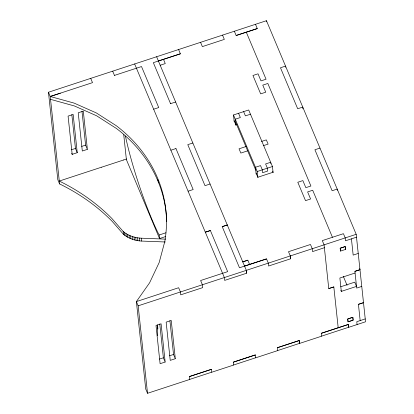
<?xml version="1.0" encoding="UTF-8"?>
<svg xmlns="http://www.w3.org/2000/svg" width="414" height="414" viewBox="0 0 414 414"><rect width="100%" height="100%" fill="white"/><g stroke="black" fill="none" stroke-linecap="round" stroke-linejoin="round"><path stroke-width="0.62" d="M247.836 260.183L242.775 261.865L247.836 260.183L249.626 264.442M48.459 92.239L50.239 96.483L59.59 183.956L57.805 179.712L48.459 92.239L266.471 20.7L356.195 234.314L365.541 321.787L348.645 327.334L348.34 324.504L321.29 333.332M189.747 379.39L211.72 372.181L211.414 369.314L189.441 376.523L189.767 379.441L147.519 393.3L145.733 389.062L136.387 301.589L149.594 282.809L159.152 262.585L164.824 241.44A158.35 133.701 -6.1 0 0 116.199 125.67L96.291 112.913L74.111 103.102L50.239 96.483L92.503 82.645L90.713 78.381M114.466 75.415L141.505 66.545L158.733 107.562L153.656 109.203M255.485 24.302L257.28 28.571L236.161 35.521L234.36 31.231M160.187 65.241L165.258 63.58L163.468 59.316M170.552 103.66L175.634 102.02M71.513 149.739L75.457 148.445L71.85 114.668M81.656 146.411L85.6 145.117L81.988 111.34M72.171 154.35L77.237 152.683L73.154 114.445L68.082 116.106L72.171 154.35L71.725 153.289M87.38 149.361L82.308 151.022L78.22 112.784L83.292 111.118L87.38 149.361L85.6 145.117M234.226 121.851L233.491 114.968L248.7 109.974L272.448 166.521L273.105 172.664M250.48 114.217L245.409 115.879L243.629 111.64M101.523 167.194L59.269 181.058A205.841 173.797 -6.1 0 1 111.915 218.53L123.196 231.488C128.237 235.654 134.716 237.864 141.21 238.19L165.6 239.137M123.491 159.99L126.544 158.986M101.533 167.225L123.507 160.021M237.01 124.573L235.882 124.94L234.101 120.702M170.873 150.194L175.95 148.554M192.852 143.011L187.775 144.652L205.002 185.669L210.069 184.007M246.325 146.447L239.038 148.812L240.829 153.076L247.5 150.887M261.477 141.453L266.337 139.88L268.117 144.124L263.257 145.692M188.091 191.19L193.167 189.55L175.94 148.533M319.975 148.088L314.904 149.749L332.121 190.745L337.193 189.079L337.317 190.228M257.896 177.653L257.239 171.51L272.448 166.521M165.678 236.534L159.535 238.547L159.152 234.997L165.916 232.777M205.308 232.187L210.379 230.52L227.653 271.651L200.614 280.521L202.394 284.76L202.7 287.632L180.727 294.835L180.421 291.968L178.641 287.73L136.387 301.589L138.167 305.827L147.519 393.3M324.39 247.717L312.554 251.598L312.249 248.726L310.469 244.488L288.496 251.696L290.276 255.935L290.581 258.802L268.614 266.011L268.308 263.144L266.528 258.9L239.483 267.77L222.209 226.639L227.281 224.978M205.318 232.207L210.39 230.541M222.22 226.665L227.286 224.999M138.167 305.827L356.195 234.314M356.501 237.181L345.514 240.788L345.209 237.921L343.429 233.677L322.299 240.606L324.079 244.85L328.757 288.584L333.829 286.923M345.566 249.43L340.494 251.081L340.184 248.214L345.25 246.553L345.566 249.43L345.25 246.553L340.189 248.219L340.499 251.091M358.234 253.435L353.168 255.096L351.429 238.847M361.764 286.416L356.692 288.077L354.901 271.351L359.973 269.69L359.528 268.624M354.901 271.351L359.973 269.685M355.083 273.023L339.873 278.011L341.302 291.394L356.511 286.405L354.731 282.167L340.738 286.752M328.757 288.584L333.824 286.923L338.202 327.831M159.442 359.083L163.385 357.789L159.778 324.012M169.585 355.755L173.528 354.462L169.916 320.684M165.165 362.033L160.099 363.694L156.011 325.456L161.082 323.795L165.165 362.033L163.385 357.789M175.308 358.705L170.237 360.366L166.149 322.128L171.22 320.467L175.308 358.705L173.528 354.462M358.426 304.331L363.497 302.67L358.426 304.331L360.164 320.586M189.462 376.574L211.435 369.366M233.408 362.162L255.376 354.953M277.349 347.744L299.322 340.541L299.627 343.408L321.6 336.199L321.269 333.28L348.314 324.41L348.619 327.277L321.574 336.147M365.236 318.92L356.785 321.694L357.091 324.56M233.693 364.977L255.661 357.768M277.634 350.56L299.607 343.356L299.296 340.489L277.328 347.693L277.654 350.611L255.686 357.82L255.355 354.901L233.382 362.105L233.713 365.029L211.74 372.233M236.14 35.475L257.28 28.571M158.396 60.982L180.38 53.794M50.239 96.483L60.392 93.176M244.545 266.088L266.528 258.9M59.575 183.925A205.841 173.797 -6.1 0 1 112.22 221.397L123.501 234.355C128.542 238.521 135.021 240.731 141.516 241.062L165.269 241.983M50.544 99.35L74.422 105.968L96.597 115.78L116.505 128.537A158.35 133.701 -6.1 0 1 166.728 221.526M159.152 234.997L157.817 232.394A74.013 9.729 71.8 0 1 125.442 136.061M246.294 32.173L266.057 79.229L260.986 80.89L258.015 73.821L252.949 75.488L260.665 93.864L265.736 92.198L262.766 85.129L267.837 83.468L310.904 186.01L305.837 187.671L302.867 180.607L297.795 182.269L305.516 200.645L310.583 198.984L307.618 191.915L312.689 190.249L332.442 237.279M343.32 276.386L347.067 285.298M340.857 290.333L341.302 291.394M222.541 35.143L224.331 39.402L202.358 46.611L200.567 42.347M272.614 171.194L273.064 172.255L257.85 177.244L256.069 173.005M238.557 113.301L240.343 117.545L235.271 119.206L235.928 125.354M233.491 114.968L257.239 171.51M235.576 122.073L255.764 170.133M178.6 49.556L180.39 53.82L153.335 62.664L170.563 103.681M299.162 342.295L299.627 343.408M156.616 56.739L246.325 270.326L246.641 273.214L224.662 280.402L224.357 277.535M134.653 63.968L224.362 277.556M112.686 71.177L114.476 75.436M159.535 238.547L126.394 159.649L123.734 134.747M75.457 148.445L77.237 152.683M302.939 108.815L302.758 107.091L297.687 108.758L280.469 67.761L285.541 66.1L285.66 67.244M266.471 20.7L266.595 21.849M290.276 255.935L290.587 258.802M270.797 163.509L270.668 162.278L265.597 163.944L267.377 168.182L267.687 171.049L262.616 172.716L262.31 169.843L260.525 165.605L255.459 167.266L256.194 174.149M246.325 270.326L246.635 273.193M141.21 238.19L141.516 241.062M139.373 238.05L139.678 240.917M137.557 237.812L137.862 240.679M135.766 237.47L136.071 240.343M134.007 237.041L134.312 239.908M132.289 236.508L132.594 239.375M130.617 235.887L130.922 238.754M128.997 235.173L129.308 238.045M127.44 234.376L127.75 237.243M125.949 233.491L126.26 236.358M124.536 232.528L124.842 235.395M123.196 231.488L123.501 234.355M157.667 325.859L157.863 329.001M157.48 324.876L157.636 327.386A205.841 173.797 -6.1 0 1 157.356 335.718M157.806 179.738A74.013 9.729 71.8 0 1 158.785 182.812M352.816 317.3L347.75 318.966L348.055 321.823L353.121 320.162L352.816 317.3L347.744 318.956L348.055 321.828L353.121 320.162L352.811 317.295"/></g></svg>
